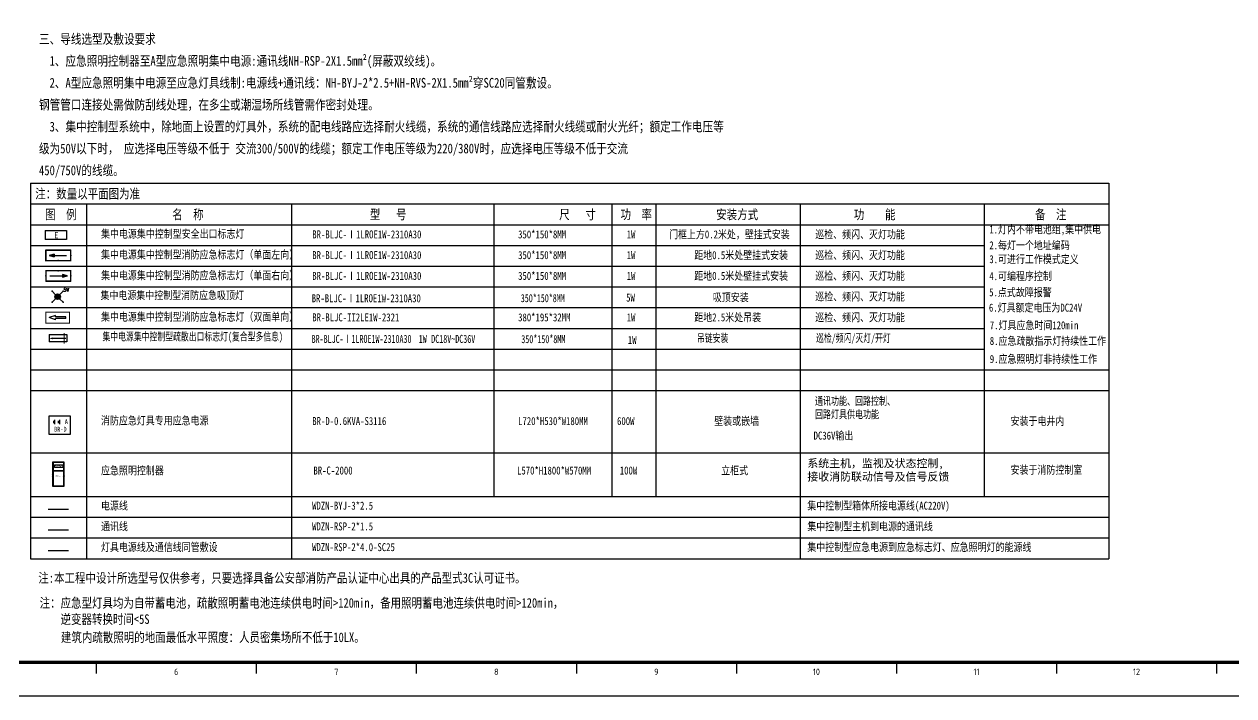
# Model space of a CAD drawing. Extents: x 815029915 to 815825525, y 579155098 to 579748855.
# Drawn here: x 815604982 to 815642773, y 579361126 to 579382108 of the extents above; entities that cross this region are included whole.
import ezdxf
from ezdxf.enums import TextEntityAlignment as Align

# ---------------------------------------------------------------- set-up
doc = ezdxf.new("R2010")
doc.units = 0
doc.header["$LTSCALE"] = 100
doc.header["$MEASUREMENT"] = 0
doc.linetypes.add('DASH', pattern=[0.35, 0.25, -0.1])
for name, color, linetype in [('BR-消防应急灯具', 3, 'Continuous'), ('BR-系统通信线', 3, 'DASH'), ('EQUIP-照明', 3, 'Continuous'), ('TK', 7, 'Continuous'), ('WALL', 9, 'Continuous'), ('zm', 1, 'Continuous')]:
    doc.layers.add(name, color=color, linetype=linetype)
doc.styles.add('-黑体', font='', dxfattribs={"width": 0.8})
doc.styles.add('_TCH_DIM', font='SIMPLEX', dxfattribs={"bigfont": 'GBCBIG'})
doc.styles.add('_TEL_DIM', font='txt.shx', dxfattribs={"width": 0.6, "height": 3.5, "bigfont": 'hztxt.shx'})
doc.styles.add('ISOCP', font='isocp.shx', dxfattribs={"bigfont": 'gbcbig.shx'})
doc.styles.get("Standard").update_dxf_attribs({"font": 'gbenor.shx', "bigfont": 'gbcbig.shx'})
doc.styles.add('宋体', font='', dxfattribs={"width": 0.8})
doc.styles.get('-黑体').set_extended_font_data('SimHei')
doc.styles.get('宋体').set_extended_font_data('SimSun')

# ---------------------------------------------------------------- blocks, each defined once
blk = doc.blocks.new('ZZZ')
blk.add_hatch(color=3).paths.add_polyline_path([(-174, -171), (-390, -225), (-174, -279)])
at = {"color": 3}
for p, q in [((-534, 0), (-534, -450)), ((546, 0), (-534, 0)), ((546, -450), (546, 0)), ((-534, -450), (546, -450)), ((-174, -171), (-390, -225)), ((-390, -225), (-174, -279)), ((-174, -171), (-174, -279))]:
    blk.add_line(p, q, dxfattribs=at)
at = {"color": 7}
blk.add_line((-354, -225), (366, -225), dxfattribs=at)
at = {"color": 3, "const_width": 56.2}
blk.add_lwpolyline([(-534, 0), (-534, -450), (546, -450), (546, 0), (-534, 0), (-534, -450)], dxfattribs=at)
at = {"color": 3}
for p in [(6, 0), (-534, -225), (6, -450), (546, -225)]:
    blk.add_point(p, dxfattribs=at)
at = {"color": 3, "style": '_TEL_DIM', "flags": 1}
blk.add_attdef('A', text='', height=0.015, dxfattribs=at).set_placement((6, -450), align=Align.MIDDLE_CENTER)
blk = doc.blocks.new('$equip_U$00000247(dell-pc-PC)')
at = {"xscale": 0.001333333333605, "yscale": 0.001333333333605, "zscale": 0.001333333333605}
blk.add_blockref('ZZZ', (-0.008, 0), dxfattribs=at)
at = {"color": 7, "style": '_TEL_DIM', "flags": 1}
for tag in ['A', 'REMARK']:
    blk.add_attdef(tag, text='', height=0.0000133, dxfattribs=at).set_placement((0, 0), align=Align.MIDDLE_CENTER)
blk = doc.blocks.new('YYY')
blk.add_hatch(color=3).paths.add_polyline_path([(206, -171), (206, -279), (422, -225)])
at = {"color": 3}
for p, q in [((-514, 0), (-514, -450)), ((566, 0), (-514, 0)), ((566, -450), (566, 0)), ((-514, -450), (566, -450)), ((206, -171), (206, -279)), ((422, -225), (206, -171)), ((206, -279), (422, -225))]:
    blk.add_line(p, q, dxfattribs=at)
at = {"color": 7}
blk.add_line((-334, -225), (386, -225), dxfattribs=at)
at = {"color": 3, "const_width": 56.2}
blk.add_lwpolyline([(-514, 0), (-514, -450), (566, -450), (566, 0), (-514, 0), (-514, -450)], dxfattribs=at)
at = {"color": 3}
for p in [(26, 0), (-514, -225), (26, -450), (566, -225)]:
    blk.add_point(p, dxfattribs=at)
at = {"color": 3, "style": '_TEL_DIM', "flags": 1}
blk.add_attdef('A', text='', height=0.015, dxfattribs=at).set_placement((26, -450), align=Align.MIDDLE_CENTER)
blk = doc.blocks.new('$equip_U$00000246(dell-pc-PC)')
at = {"xscale": 0.001333333333605, "yscale": 0.001333333333605, "zscale": 0.001333333333605}
blk.add_blockref('YYY', (-0.034, 0), dxfattribs=at)
at = {"color": 7, "style": '_TEL_DIM', "flags": 1}
for tag in ['A', 'REMARK']:
    blk.add_attdef(tag, text='', height=0.0000133, dxfattribs=at).set_placement((0, 0), align=Align.MIDDLE_CENTER)
blk = doc.blocks.new('集中电源')
at = {"color": 7}
for p, q in [((113609, -32752), (113609, -32686)), ((113686, -32752), (113686, -32686)), ((113590, -32736), (113590, -32704)), ((113666, -32736), (113666, -32704))]:
    blk.add_line(p, q, dxfattribs=at)
at = {"layer": 'BR-消防应急灯具', "color": 0}
blk.add_lwpolyline([(113520, -32624), (113846, -32624), (113846, -32916), (113520, -32916)], close=True, dxfattribs=at)
at = {"char_height": 75, "width": 708.22, "attachment_point": 1, "style": '宋体'}
for s, insert in [('{\\C7;A}', (113762, -32677)), ('{\\C7;BR-D}', (113595, -32795))]:
    blk.add_mtext(s, dxfattribs=dict(at, insert=insert))
blk = doc.blocks.new('智能应急疏散双面单向指示灯')
at = {"color": 3}
for p, q in [((-354, 278), (-354, 197)), ((-354, 278), (100, 278)), ((-354, 197), (100, 197)), ((100, 337), (362, 238)), ((100, 337), (100, 278)), ((100, 138), (362, 238)), ((100, 197), (100, 138))]:
    blk.add_line(p, q, dxfattribs=at)
at = {"color": 3, "const_width": 43.2}
blk.add_lwpolyline([(-518, 0), (518, 0), (518, 475), (-518, 475)], close=True, dxfattribs=at)
at = {"color": 3, "style": '_TEL_DIM', "flags": 1}
for tag in ['REMARK', 'A']:
    blk.add_attdef(tag, text='', height=0.01, dxfattribs=at).set_placement((0, 475), align=Align.MIDDLE_CENTER)
blk = doc.blocks.new('$equip_U$00000270(dell-pc-PC)')
at = {"color": 3, "xscale": 0.001333333333605, "yscale": 0.001333333333605, "zscale": 0.001333333333605}
blk.add_blockref('智能应急疏散双面单向指示灯', (0, 0), dxfattribs=at)
at = {"color": 7, "style": '_TEL_DIM', "flags": 1}
for tag in ['A', 'REMARK']:
    blk.add_attdef(tag, text='', height=0.0000133, dxfattribs=at).set_placement((0, 0), align=Align.MIDDLE_CENTER)
blk = doc.blocks.new('$equip$00002603')
blk.add_hatch(color=256).paths.add_polyline_path([(0.25, 0.5, 1), (-0.25, 0.5, 1)])
for p, q in [((-0.5, 1), (-0.18, 0.68)), ((-0.18, 0.32), (-0.5, 0)), ((0.5, 1), (0.18, 0.68)), ((0.18, 0.32), (0.5, 0))]:
    blk.add_line(p, q)
blk.add_circle((0, 0.5), 0.25)
for p in [(-0.5, 1), (-0.5, 0), (0.5, 1), (0.5, 0)]:
    blk.add_point(p)
at = {"color": 7, "style": '_TEL_DIM', "flags": 1}
blk.add_attdef('A', text='', height=0.000025, dxfattribs=at).set_placement((0, 0), align=Align.MIDDLE_CENTER)
blk = doc.blocks.new('吸顶5W')
at = {"layer": 'EQUIP-照明', "xscale": 175, "yscale": 175, "zscale": 175}
blk.add_blockref('$equip$00002603', (0, -88), dxfattribs=at)
at = {"color": 7, "linetype": 'ByBlock', "style": '_TCH_DIM', "width": 0.705882}
blk.add_text('5W', height=52.9, dxfattribs=at).set_placement((94, 79, -1891))
blk = doc.blocks.new('安全出口')
at = {"layer": 'BR-消防应急灯具', "color": 3}
for p, q in [((-175, 0), (175, 0)), ((-175, 0), (-175, -150)), ((175, 0), (175, -150)), ((175, -150), (-175, -150))]:
    blk.add_line(p, q, dxfattribs=at)
at = {"color": 3, "flags": 1}
blk.add_attdef('A', (-175, 0), '', height=2.5, dxfattribs=at)
at = {"layer": 'BR-消防应急灯具', "color": 7, "insert": (-27, -26), "char_height": 103.27, "width": 117.82, "attachment_point": 1, "style": '宋体'}
blk.add_mtext('{\\fSimHei|b0|i0|c134|p49;E}\\P    \\P   ', dxfattribs=at)
blk = doc.blocks.new('l')
at = {"layer": 'TK'}
blk.add_lwpolyline([(815463677, 579451444), (815463677, 579409444), (815547777, 579409444), (815547777, 579451444)], close=True, dxfattribs=at)

msp = doc.modelspace()

# ---------------------------------------------------------------- linework, layer by layer
at = {"color": 7}
msp.add_line((815605881.6, 579372294.9), (815606280.6, 579372294.9), dxfattribs=at)
at = {"color": 1, "linetype": 'Continuous', "const_width": 31.2}
msp.add_lwpolyline([(815606234.1, 579372124.9), (815606234.1, 579372461.6)], dxfattribs=at)
at = {"color": 7, "lineweight": -3, "elevation": -1088.5}
msp.add_lwpolyline([(815605879.1, 579368434.4), (815606225.7, 579368434.4), (815606225.7, 579367664.3), (815605879.1, 579367664.3)], close=True, dxfattribs=at)
at = {"elevation": -1088.5}
for points in [[(815606225.7, 579368148.9), (815605879.1, 579368148.9)], [(815606225.7, 579368148.9), (815605879.1, 579368148.9)], [(815606212.9, 579368155.8), (815605893.7, 579368155.8)], [(815606212.9, 579368155.8), (815605893.7, 579368155.8)]]:
    msp.add_lwpolyline(points, dxfattribs=at)
at = {"color": 3, "lineweight": -3, "elevation": -1088.5}
for points in [[(815605893.7, 579368420.5), (815606212.9, 579368420.5), (815606212.9, 579367677.4), (815605893.7, 579367677.4)], [(815605926, 579368338), (815606186.5, 579368338), (815606186.5, 579368255.7), (815605926, 579368255.7)]]:
    msp.add_lwpolyline(points, close=True, dxfattribs=at)
at = {"color": 3}
msp.add_solid([(815605880.3, 579372264.2), (815605767.5, 579372292.4), (815605880.3, 579372320.6)], dxfattribs=at)
at = {"layer": 'BR-消防应急灯具', "color": 3}
for p, q in [((815605764.7, 579372413.9), (815606310.7, 579372413.9)), ((815605764.7, 579372413.9), (815605764.7, 579372179.9)), ((815606310.7, 579372413.9), (815606310.7, 579372179.9)), ((815606310.7, 579372179.9), (815605764.7, 579372179.9))]:
    msp.add_line(p, q, dxfattribs=at)
at = {"layer": 'TK'}
for p, q in [((815607233.2, 579362217.2), (815607233.2, 579361825.8)), ((815612233.2, 579362217.2), (815612233.2, 579361825.8)), ((815617233.2, 579362217.2), (815617233.2, 579361825.8)), ((815622233.2, 579362217.2), (815622233.2, 579361825.8)), ((815627233.2, 579362217.2), (815627233.2, 579361825.8)), ((815632233.2, 579362217.2), (815632233.2, 579361825.8)), ((815637233.2, 579362217.2), (815637233.2, 579361825.8)), ((815642233.2, 579362217.2), (815642233.2, 579361825.8))]:
    msp.add_line(p, q, dxfattribs=at)
msp.add_lwpolyline([(815579733.2, 579403125.8), (815579733.2, 579361125.8), (815663833.2, 579361125.8), (815663833.2, 579403125.8)], close=True, dxfattribs=at)
at = {"layer": 'TK', "const_width": 100}
msp.add_lwpolyline([(815582233.2, 579362171.5), (815582233.2, 579402125.8), (815662833.2, 579402125.8), (815662833.2, 579362171.5)], close=True, dxfattribs=at)
at = {"layer": 'WALL', "color": 9}
for p, q in [((815605182.8, 579377140.5), (815638867.9, 579377140.5)), ((815605182.8, 579377140.5), (815605182.8, 579365410.2)), ((815638867.9, 579377140.5), (815638867.9, 579365410.2)), ((815605182.8, 579376492.5), (815638867.9, 579376492.5)), ((815606926.2, 579376492.5), (815606926.2, 579365410.2)), ((815613329.8, 579376492.5), (815613329.8, 579365410.2)), ((815619654.3, 579376492.5), (815619654.3, 579367354.2)), ((815623339.9, 579376492.5), (815623339.9, 579367354.2)), ((815624713.4, 579376492.5), (815624713.4, 579367354.2)), ((815629221.9, 579376492.5), (815629221.9, 579365410.2)), ((815634976.2, 579376492.5), (815634976.2, 579367354.2)), ((815605182.8, 579375844.5), (815638867.9, 579375844.5)), ((815605182.8, 579375196.5), (815634976.2, 579375196.5)), ((815605182.8, 579375196.5), (815634976.2, 579375196.5)), ((815605182.8, 579374548.5), (815634976.2, 579374548.5)), ((815605182.8, 579373900.5), (815634976.2, 579373900.5)), ((815605182.8, 579373252.5), (815634976.2, 579373252.5)), ((815605182.8, 579372604.5), (815634976.2, 579372604.5)), ((815605182.8, 579372604.5), (815634976.2, 579372604.5)), ((815605182.8, 579371956.5), (815634976.2, 579371956.5)), ((815605182.8, 579371308.5), (815634976.2, 579371308.5)), ((815605182.8, 579370660.5), (815634976.2, 579370660.5)), ((815605182.8, 579370660.5), (815634976.2, 579370660.5)), ((815605182.8, 579370660.5), (815634976.2, 579370660.5)), ((815605182.8, 579370660.5), (815634976.2, 579370660.5)), ((815605182.8, 579370660.5), (815638867.9, 579370660.5)), ((815605182.8, 579368716.5), (815634976.2, 579368716.5)), ((815605182.8, 579368716.5), (815638867.9, 579368716.5)), ((815605182.8, 579367354.2), (815638867.9, 579367354.2)), ((815605182.8, 579366706.2), (815638867.9, 579366706.2)), ((815605182.8, 579366058.2), (815638867.9, 579366058.2)), ((815605182.8, 579365410.2), (815638867.9, 579365410.2))]:
    msp.add_line(p, q, dxfattribs=at)
at = {"layer": 'WALL', "color": 1}
msp.add_line((815605728.4, 579366961.5), (815606364.4, 579366961.5), dxfattribs=at)
at = {"layer": 'WALL', "color": 4}
msp.add_line((815605728.4, 579366313.5), (815606364.4, 579366313.5), dxfattribs=at)
at = {"layer": 'WALL', "color": 6}
msp.add_line((815605728.4, 579365665.5), (815606364.4, 579365665.5), dxfattribs=at)
at = {"layer": 'zm'}
msp.add_line((815634976.2, 579371308.5), (815638867.9, 579371308.5), dxfattribs=at)

# ---------------------------------------------------------------- block references
at = {"layer": 'BR-消防应急灯具', "color": 0, "xscale": 2, "yscale": 2, "zscale": 2}
msp.add_blockref('集中电源', (815378726.3, 579435120, -1088.5), dxfattribs=at)
at = {"layer": 'BR-系统通信线'}
for name, p, xscale, yscale, zscale in [('安全出口', (815605972.7, 579375664.7), 1.92, 1.92, 1.92), ('吸顶5W', (815606027.4, 579373595.3), 2, 2, 2)]:
    msp.add_blockref(name, p, dxfattribs=dict(at, xscale=xscale, yscale=yscale, zscale=zscale))
at = {"layer": 'EQUIP-照明', "color": 8, "xscale": 540, "yscale": 540, "zscale": 540}
for name, p in [('$equip_U$00000247(dell-pc-PC)', (815606046.4, 579375045.6)), ('$equip_U$00000246(dell-pc-PC)', (815606046.4, 579374406.8))]:
    msp.add_blockref(name, p, dxfattribs=at)
at = {"layer": 'EQUIP-照明', "color": 8, "xscale": 540, "yscale": 540, "zscale": 540, "rotation": 180}
msp.add_blockref('$equip_U$00000270(dell-pc-PC)', (815606028.3, 579373111.3), dxfattribs=at)
at = {"layer": 'zm', "color": 1}
msp.add_blockref('l', (116055.9, -48318.6), dxfattribs=at)

# ---------------------------------------------------------------- texts
at = {"insert": (815606047, 579368314.2, -1088.5), "char_height": 43.903, "width": 386.498, "attachment_point": 2}
msp.add_mtext('{\\fSimSun|b0|i0|c134|p2;\\W0.7;BR-C-2000}', dxfattribs=at)
at = {"color": 3, "insert": (815606052.2, 579368017.8, -1088.5), "char_height": 52.298, "width": 316.15, "attachment_point": 2}
msp.add_mtext('{\\Ftxt,hztxt|c134;\\H0.8x;\\C0;Ó?¼?Õ?Ã?¿?Ö?Æ?}', dxfattribs=at)
at = {"color": 4, "style": '宋体', "width": 0.7, "flags": 8}
for tag, p, s in [('集中电源集中控制型疏散出口标志灯(复合型多信息)', (815607428.1, 579372223.7), ''), ('BR-BLJC-Ⅰ1LROE1W-2310A30', (815613962.3, 579372150.8), '单面出口指示'), ('1W', (815617307.9, 579372150.8), '应急'), ('吊链安装', (815626002.6, 579372176), '建筑')]:
    msp.add_attdef(tag, p, s, height=250, dxfattribs=at)
at = {"layer": 'TK', "style": 'ISOCP'}
for s, p in [('6', (815609733.2, 579361875.8)), ('7', (815614733.2, 579361875.8)), ('8', (815619733.2, 579361875.8)), ('9', (815624733.2, 579361875.8)), ('10', (815629733.2, 579361875.8)), ('11', (815634733.2, 579361875.8)), ('12', (815639733.2, 579361875.8))]:
    msp.add_text(s, height=200, dxfattribs=at).set_placement(p, align=Align.MIDDLE)
at = {"layer": 'zm', "color": 4, "ltscale": 2000, "style": '-黑体', "width": 0.8}
for s, height, p in [('三、导线选型及敷设要求', 304, (815605444.4, 579381493.3)), ('  1、应急照明控制器至A型应急照明集中电源:通讯线NH-RSP-2X1.5mm²(屏蔽双绞线)。', 304, (815605444.4, 579380809.2)), ('  2、A型应急照明集中电源至应急灯具线制:电源线+通讯线：NH-BYJ-2*2.5+NH-RVS-2X1.5mm²穿SC20同管敷设。', 304, (815605444.4, 579380125.2)), ('钢管管口连接处需做防刮线处理，在多尘或潮湿场所线管需作密封处理。', 304, (815605444.4, 579379441.2)), ('  3、集中控制型系统中，除地面上设置的灯具外，系统的配电线路应选择耐火线缆，系统的通信线路应选择耐火线缆或耐火光纤；额定工作电压等', 304, (815605444.4, 579378757.2)), ('级为50V以下时， 应选择电压等级不低于 交流300/500V的线缆；额定工作电压等级为220/380V时，应选择电压等级不低于交流', 304, (815605444.4, 579378073.2)), ('450/750V的线缆。', 304, (815605444.4, 579377389.2)), ('注:本工程中设计所选型号仅供参考，只要选择具备公安部消防产品认证中心出具的产品型式3C认可证书。', 300, (815605424.2, 579364658.5)), ('注：应急型灯具均为自带蓄电池，疏散照明蓄电池连续供电时间>120min，备用照明蓄电池连续供电时间>120min，', 300, (815605464.5, 579363878.7)), ('    逆变器转换时间<5S', 300, (815605464.5, 579363371.5)), ('    建筑内疏散照明的地面最低水平照度：人员密集场所不低于10LX。', 300, (815605476.2, 579362803.8))]:
    msp.add_text(s, height=height, dxfattribs=at).set_placement(p)
at = {"layer": 'zm', "color": 4, "style": '-黑体', "width": 0.8}
msp.add_text('5.点式故障报警', height=250, dxfattribs=at).set_placement((815635130.9, 579373606.7))
at = {"layer": 'zm', "color": 4, "ltscale": 2000, "attachment_point": 1, "style": '-黑体'}
for s, insert, char_height in [('注：数量以平面图为准', (815605328.1, 579376962.3), 300), ('图  例', (815605638.3, 579376314.3), 300), ('名  称', (815609606.8, 579376314.3), 300), ('型   号', (815615781.1, 579376314.3), 300), ('尺   寸', (815621697.6, 579376314.3), 300), ('功  率', (815623612.5, 579376314.3), 300), ('安装方式', (815626601.2, 579376314.3), 300), ('功    能', (815630898.6, 579376314.3), 300), ('备  注', (815636565.1, 579376314.3), 300), ('集中电源集中控制型安全出口标志灯', (815607382.4, 579375682.1), 250), ('门框上方0.2米处，壁挂式安装', (815625128.1, 579375666.3), 250), ('巡检、频闪、灭灯功能', (815629696.8, 579375666.3), 250), ('1.灯内不带电池组,集中供电', (815635135.4, 579375821.5), 250), ('BR-BLJC-Ⅰ1LROE1W-2310A30', (815613981.8, 579375666.3), 250), ('350*150*8MM', (815620414, 579375666.3), 250), ('1W', (815623805.3, 579375666.3), 250), ('2.每灯一个地址编码', (815635135.4, 579375325.1), 250), ('集中电源集中控制型消防应急标志灯（单面左向）', (815607382.4, 579375034.1), 250), ('BR-BLJC-Ⅰ1LROE1W-2310A30', (815613981.8, 579375018.3), 250), ('350*150*8MM', (815620414, 579375018.3), 250), ('1W', (815623805.3, 579375018.3), 250), ('距地0.5米处壁挂式安装', (815625916.9, 579375018.3), 250), ('巡检、频闪、灭灯功能', (815629696.8, 579375018.3), 250), ('3.可进行工作模式定义', (815635135.4, 579374891.2), 250), ('集中电源集中控制型消防应急标志灯（单面右向）', (815607382.4, 579374386.1), 250), ('BR-BLJC-Ⅰ1LROE1W-2310A30', (815613981.8, 579374370.3), 250), ('350*150*8MM', (815620414, 579374370.3), 250), ('1W', (815623805.3, 579374370.3), 250), ('距地0.5米处壁挂式安装', (815625916.9, 579374370.3), 250), ('巡检、频闪、灭灯功能', (815629696.8, 579374370.3), 250), ('4.可编程序控制', (815635135.4, 579374362.1), 250), ('集中电源集中控制型消防应急吸顶灯', (815607365.5, 579373764.3), 250), ('BR-BLJC-Ⅰ1LROE1W-2310A30', (815613965, 579373670), 250), ('5W', (815623788.4, 579373692.2), 250), ('吸顶安装', (815626497.8, 579373698.9), 250), ('巡检、频闪、灭灯功能', (815629696.8, 579373722.3), 250), ('集中电源集中控制型消防应急标志灯（双面单向）', (815607382.4, 579373090.1), 250), ('BR-BLJC-II2LE1W-2321', (815613981.8, 579373074.3), 250), ('380*195*32MM', (815620414, 579373074.3), 250), ('1W', (815623805.3, 579373074.3), 250), ('距地2.5米处吊装', (815625916.9, 579373074.3), 250), ('巡检、频闪、灭灯功能', (815629696.8, 579373074.3), 250), ('6.灯具额定电压为DC24V', (815635122.7, 579373377.6), 250), ('7.灯具应急时间120min ', (815635149.7, 579372826.6), 250), ('1W', (815623842.6, 579372367.5), 250), ('8.应急疏散指示灯持续性工作 ', (815635149.7, 579372336.9), 250), ('9.应急照明灯非持续性工作 ', (815635149.7, 579371772.7), 250), ('{\\Fsimplex,gbcbig|c134;\\W1;通讯功能、回路控制、\\P回路灯具供电功能}', (815629688.5, 579370437.8), 250), ('消防应急灯具专用应急电源', (815607382.4, 579369850.1), 250), ('BR-D-0.6KVA-S3116', (815613981.8, 579369834.3), 250), ('L720*H530*W180MM', (815620414, 579369834.3), 250), ('600W', (815623504.3, 579369834.3), 250), ('壁装或嵌墙', (815626541.5, 579369834.3), 250), ('安装于电井内', (815635798.7, 579369834.3), 250), ('DC36V输出', (815629645.1, 579369380.6), 250), ('{\\W1;系统主机，监视及状态控制,\\P接收消防联动信号及信号反馈}', (815629449.3, 579368512.5), 250), ('应急照明控制器', (815607382.4, 579368289.1), 250), ('BR-C-2000', (815614018.8, 579368289.1), 250), ('L570*H1800*W570MM', (815620379.6, 579368289.1), 250), ('100W', (815623590.1, 579368289.1), 250), ('立柜式', (815626758.7, 579368289.1), 250), ('安装于消防控制室', (815635798.7, 579368308.9), 250), ('电源线', (815607382.4, 579367191.7), 250), ('WDZN-BYJ-3*2.5 ', (815613978, 579367191.7), 250), ('集中控制型箱体所接电源线(AC220V)', (815629449.3, 579367191.7), 250), ('通讯线', (815607382.4, 579366543.7), 250), ('WDZN-RSP-2*1.5 ', (815613978, 579366543.7), 250), ('集中控制型主机到电源的通讯线', (815629449.3, 579366543.7), 250), ('灯具电源线及通信线同管敷设 ', (815607382.4, 579365895.7), 250), ('WDZN-RSP-2*4.0-SC25', (815613978, 579365895.7), 250), ('集中控制型应急电源到应急标志灯、应急照明灯的能源线', (815629449.3, 579365895.7), 250)]:
    msp.add_mtext(s, dxfattribs=dict(at, insert=insert, char_height=char_height))
at = {"layer": 'zm', "color": 4, "ltscale": 2000, "style": '-黑体', "width": 0.7, "flags": 8}
for tag, p in [('350*150*8MM', (815620496.7, 579373424)), ('DC18V~DC36V', (815617699.8, 579372150.8)), ('350*150*8MM', (815620513.5, 579372144.2)), ('巡检/频闪/灭灯/开灯', (815629721, 579372177.6))]:
    msp.add_attdef(tag, p, '建筑', height=250, dxfattribs=at)

doc.saveas('drawing.dxf')
